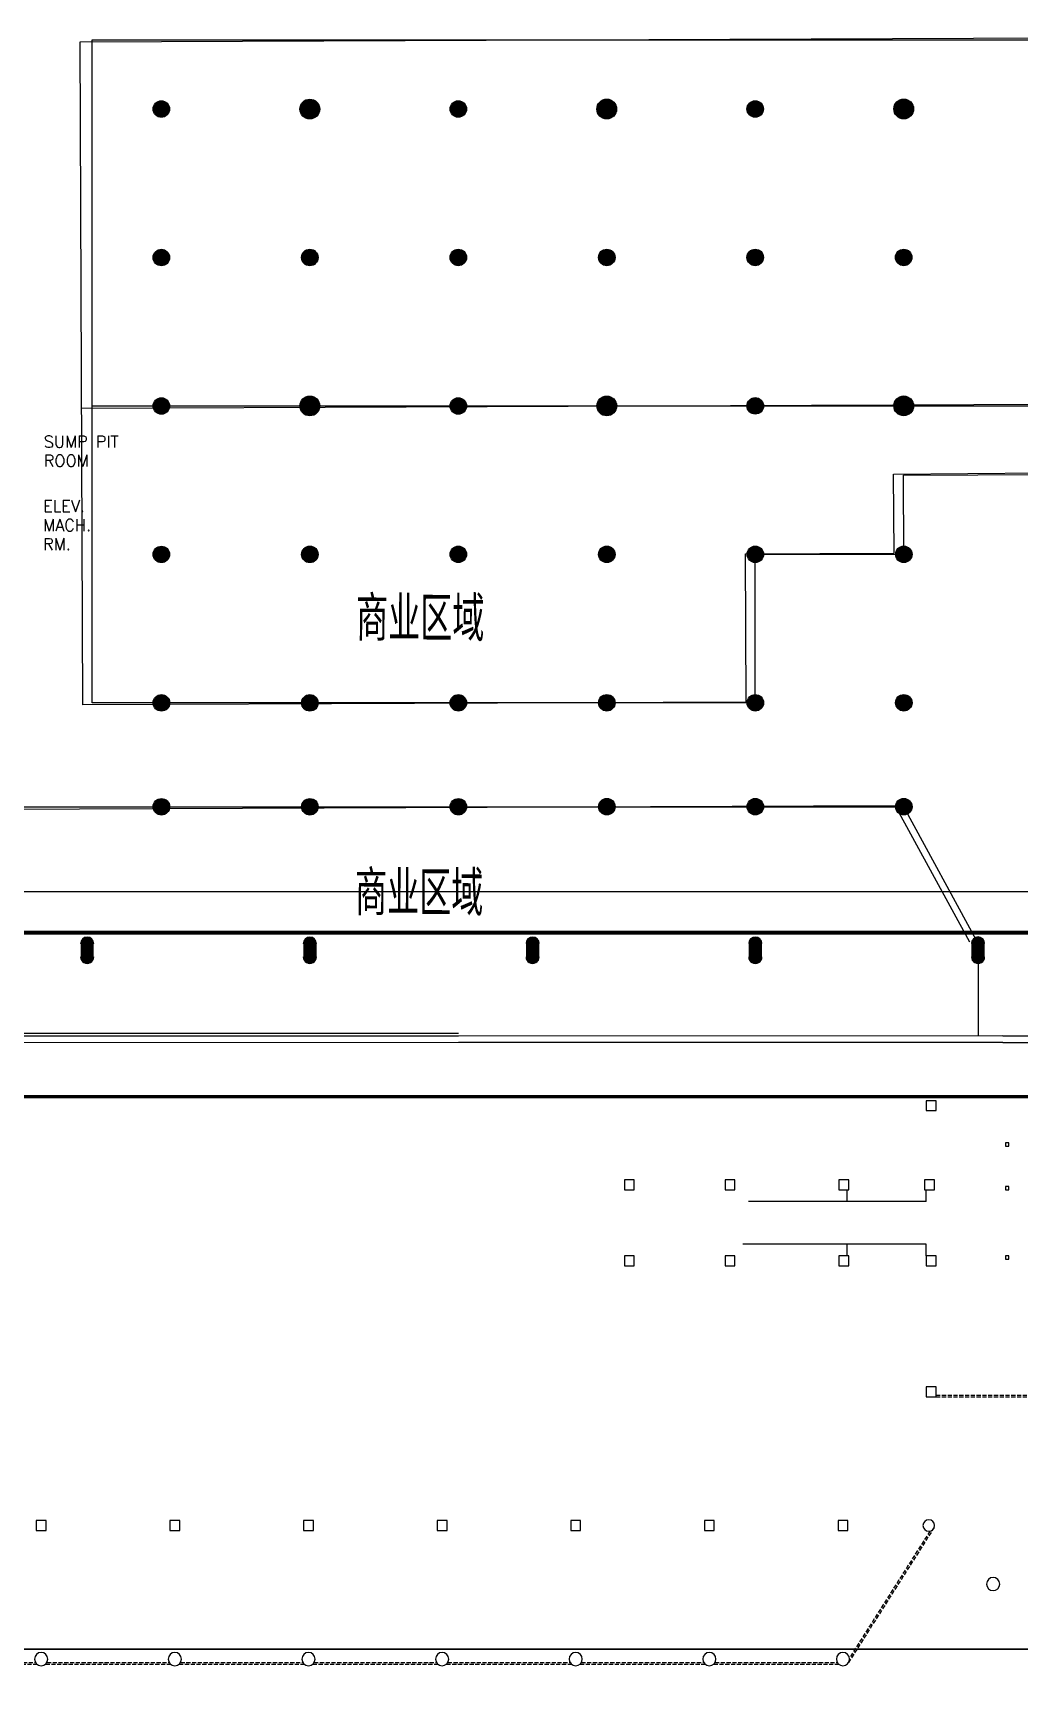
# Model space of a CAD drawing. Extents: x 3835738 to 4446688, y -234172 to 94826.
# Drawn here: x 4176206 to 4235983, y -70985 to 28816 of the extents above; entities that cross this region are included whole.
import ezdxf

# ---------------------------------------------------------------- set-up
doc = ezdxf.new("R2010")
doc.units = 0
doc.header["$LTSCALE"] = 1000
doc.header["$MEASUREMENT"] = 0
doc.linetypes.add('ACAD_ISO14W100', pattern=[25.5, 12, -3, 0.5, -3, 0.5, -3, 0.5, -3])
doc.linetypes.add('DASH', pattern=[0.35, 0.25, -0.1])
for name, color, linetype in [('COLUMN', 8, 'Continuous'), ('e-填充', 8, 'Continuous'), ('e-道路', 8, 'Continuous'), ('ELE_DIM', 3, 'Continuous'), ('TK', 7, 'Continuous'), ('原有地下室', 160, 'Continuous'), ('用地红线', 9, 'Continuous'), ('防火卷帘', 9, 'DASH')]:
    doc.layers.add(name, color=color, linetype=linetype)
doc.styles.add('ROMANS', font='romans__.ttf', dxfattribs={"height": 0.2})
doc.styles.get("Standard").update_dxf_attribs({"font": 'gbenor.shx', "bigfont": 'gbcbig.shx'})

# ---------------------------------------------------------------- blocks, each defined once
blk = doc.blocks.new('A$C0789794C')
at = {"layer": 'e-填充'}
for p, q in [((40800, -51000), (40800, -10800)), ((40800, -10800), (175200, -10800)), ((40800, -33000), (175200, -33000)), ((89981, -37200), (99000, -37164)), ((90000, -42000), (89981, -37200)), ((81000, -51000), (81000, -42000)), ((81000, -42000), (90000, -42000)), ((81000, -51000), (40800, -51000)), ((27000, -57300), (90000, -57300)), ((94500, -65600), (90000, -57300)), ((94500, -65600), (94500, -71200)), ((63000, -71600), (12361, -71600)), ((63000, -71200), (12363, -71200)), ((63000, -71050), (14050, -71050)), ((96000, -71200), (63000, -71200)), ((96000, -71600), (63000, -71600)), ((96000, -71200), (101162, -71200)), ((96000, -71600), (101160, -71600))]:
    blk.add_line(p, q, dxfattribs=at)
for points, const_width in [([(44750, -15000, 1), (45250, -15000, 1)], 500), ([(44750, -15000, 1), (45250, -15000, 1)], 500), ([(44750, -15000, 1), (45250, -15000, 1)], 500), ([(44750, -15000, 1), (45250, -15000, 1)], 500), ([(53706, -15000, 1), (54294, -15000, 1)], 588), ([(53706, -15000, 1), (54294, -15000, 1)], 588), ([(62750, -15000, 1), (63250, -15000, 1)], 500), ([(62750, -15000, 1), (63250, -15000, 1)], 500), ([(62750, -15000, 1), (63250, -15000, 1)], 500), ([(62750, -15000, 1), (63250, -15000, 1)], 500), ([(62750, -15000, 1), (63250, -15000, 1)], 500), ([(62750, -15000, 1), (63250, -15000, 1)], 500), ([(62750, -15000, 1), (63250, -15000, 1)], 500), ([(62750, -15000, 1), (63250, -15000, 1)], 500), ([(71706, -15000, 1), (72294, -15000, 1)], 588), ([(71706, -15000, 1), (72294, -15000, 1)], 588), ([(80750, -15000, 1), (81250, -15000, 1)], 500), ([(80750, -15000, 1), (81250, -15000, 1)], 500), ([(80750, -15000, 1), (81250, -15000, 1)], 500), ([(80750, -15000, 1), (81250, -15000, 1)], 500), ([(89706, -15000, 1), (90294, -15000, 1)], 588), ([(89706, -15000, 1), (90294, -15000, 1)], 588), ([(44750, -24000, 1), (45250, -24000, 1)], 500), ([(44750, -24000, 1), (45250, -24000, 1)], 500), ([(53750, -24000, 1), (54250, -24000, 1)], 500), ([(53750, -24000, 1), (54250, -24000, 1)], 500), ([(62750, -24000, 1), (63250, -24000, 1)], 500), ([(62750, -24000, 1), (63250, -24000, 1)], 500), ([(62750, -24000, 1), (63250, -24000, 1)], 500), ([(62750, -24000, 1), (63250, -24000, 1)], 500), ([(71750, -24000, 1), (72250, -24000, 1)], 500), ([(71750, -24000, 1), (72250, -24000, 1)], 500), ([(80750, -24000, 1), (81250, -24000, 1)], 500), ([(80750, -24000, 1), (81250, -24000, 1)], 500), ([(89750, -24000, 1), (90250, -24000, 1)], 500), ([(89750, -24000, 1), (90250, -24000, 1)], 500), ([(44750, -33000, 1), (45250, -33000, 1)], 500), ([(44750, -33000, 1), (45250, -33000, 1)], 500), ([(53706, -33000, 1), (54294, -33000, 1)], 588), ([(62750, -33000, 1), (63250, -33000, 1)], 500), ([(62750, -33000, 1), (63250, -33000, 1)], 500), ([(62750, -33000, 1), (63250, -33000, 1)], 500), ([(62750, -33000, 1), (63250, -33000, 1)], 500), ([(71706, -33000, 1), (72294, -33000, 1)], 588), ([(80750, -33000, 1), (81250, -33000, 1)], 500), ([(80750, -33000, 1), (81250, -33000, 1)], 500), ([(89706, -33000, 1), (90294, -33000, 1)], 588), ([(44750, -42000, 1), (45250, -42000, 1)], 500), ([(44750, -42000, 1), (45250, -42000, 1)], 500), ([(53755, -42000, 1), (54245, -42000, 1)], 490), ([(62750, -42000, 1), (63250, -42000, 1)], 500), ([(62750, -42000, 1), (63250, -42000, 1)], 500), ([(62750, -42000, 1), (63250, -42000, 1)], 500), ([(62750, -42000, 1), (63250, -42000, 1)], 500), ([(71755, -42000, 1), (72245, -42000, 1)], 490), ([(80750, -42000, 1), (81250, -42000, 1)], 500), ([(80750, -42000, 1), (81250, -42000, 1)], 500), ([(89755, -42000, 1), (90245, -42000, 1)], 490), ([(44750, -51000, 1), (45250, -51000, 1)], 500), ([(44750, -51000, 1), (45250, -51000, 1)], 500), ([(53755, -51000, 1), (54245, -51000, 1)], 490), ([(62750, -51000, 1), (63250, -51000, 1)], 500), ([(62750, -51000, 1), (63250, -51000, 1)], 500), ([(62750, -51000, 1), (63250, -51000, 1)], 500), ([(62750, -51000, 1), (63250, -51000, 1)], 500), ([(71755, -51000, 1), (72245, -51000, 1)], 490), ([(80750, -51000, 1), (81250, -51000, 1)], 500), ([(80750, -51000, 1), (81250, -51000, 1)], 500), ([(89755, -51000, 1), (90245, -51000, 1)], 490), ([(44750, -57300, 1), (45250, -57300, 1)], 500), ([(44750, -57300, 1), (45250, -57300, 1)], 500), ([(53750, -57300, 1), (54250, -57300, 1)], 500), ([(53750, -57300, 1), (54250, -57300, 1)], 500), ([(62750, -57300, 1), (63250, -57300, 1)], 500), ([(62750, -57300, 1), (63250, -57300, 1)], 500), ([(62750, -57300, 1), (63250, -57300, 1)], 500), ([(62750, -57300, 1), (63250, -57300, 1)], 500), ([(71750, -57300, 1), (72250, -57300, 1)], 500), ([(71750, -57300, 1), (72250, -57300, 1)], 500), ([(80750, -57300, 1), (81250, -57300, 1)], 500), ([(80750, -57300, 1), (81250, -57300, 1)], 500), ([(89750, -57300, 1), (90250, -57300, 1)], 500), ([(89750, -57300, 1), (90250, -57300, 1)], 500)]:
    blk.add_lwpolyline(points, format="xyb", close=True, dxfattribs=dict(at, const_width=const_width))
at = {"layer": 'e-填充', "const_width": 800}
for points in [[(40500, -66400), (40500, -65600)], [(54000, -66400), (54000, -65600)], [(67500, -66400), (67500, -65600)], [(81000, -66400), (81000, -65600)], [(94500, -66400), (94500, -65600)]]:
    blk.add_lwpolyline(points, dxfattribs=at)
at = {"layer": 'e-填充', "const_width": 400}
for points in [[(40700, -65600, 1), (40300, -65600, 1)], [(54200, -65600, 1), (53800, -65600, 1)], [(67700, -65600, 1), (67300, -65600, 1)], [(81200, -65600, 1), (80800, -65600, 1)], [(94700, -65600, 1), (94300, -65600, 1)], [(40300, -66400, 1), (40700, -66400, 1)], [(53800, -66400, 1), (54200, -66400, 1)], [(67300, -66400, 1), (67700, -66400, 1)], [(80800, -66400, 1), (81200, -66400, 1)], [(94300, -66400, 1), (94700, -66400, 1)]]:
    blk.add_lwpolyline(points, format="xyb", dxfattribs=at)
at = {"layer": 'e-填充'}
for centre, radius in [((45000, -15000), 500), ((45000, -15000), 500), ((45000, -15000), 500), ((45000, -15000), 500), ((54000, -15000), 600), ((54000, -15000), 600), ((63000, -15000), 500), ((63000, -15000), 500), ((63000, -15000), 500), ((63000, -15000), 500), ((63000, -15000), 500), ((63000, -15000), 500), ((63000, -15000), 500), ((63000, -15000), 500), ((72000, -15000), 600), ((72000, -15000), 600), ((81000, -15000), 500), ((81000, -15000), 500), ((81000, -15000), 500), ((81000, -15000), 500), ((90000, -15000), 600), ((90000, -15000), 600), ((45000, -24000), 500), ((45000, -24000), 500), ((54000, -24000), 500), ((54000, -24000), 500), ((63000, -24000), 500), ((63000, -24000), 500), ((63000, -24000), 500), ((63000, -24000), 500), ((72000, -24000), 500), ((72000, -24000), 500), ((81000, -24000), 500), ((81000, -24000), 500), ((90000, -24000), 500), ((90000, -24000), 500), ((45000, -33000), 500), ((45000, -33000), 500), ((54000, -33000), 600), ((63000, -33000), 500), ((63000, -33000), 500), ((63000, -33000), 500), ((63000, -33000), 500), ((72000, -33000), 600), ((81000, -33000), 500), ((81000, -33000), 500), ((90000, -33000), 600), ((45000, -42000), 500), ((45000, -42000), 500), ((54000, -42000), 500), ((63000, -42000), 500), ((63000, -42000), 500), ((63000, -42000), 500), ((63000, -42000), 500), ((72000, -42000), 500), ((81000, -42000), 500), ((81000, -42000), 500), ((90000, -42000), 500), ((45000, -51000), 500), ((45000, -51000), 500), ((54000, -51000), 500), ((63000, -51000), 500), ((63000, -51000), 500), ((63000, -51000), 500), ((63000, -51000), 500), ((72000, -51000), 500), ((81000, -51000), 500), ((81000, -51000), 500), ((90000, -51000), 500), ((45000, -57300), 500), ((45000, -57300), 500), ((54000, -57300), 500), ((54000, -57300), 500), ((63000, -57300), 500), ((63000, -57300), 500), ((63000, -57300), 500), ((63000, -57300), 500), ((72000, -57300), 500), ((72000, -57300), 500), ((81000, -57300), 500), ((81000, -57300), 500), ((90000, -57300), 500), ((90000, -57300), 500)]:
    blk.add_circle(centre, radius, dxfattribs=at)
for centre, start, end in [((40500, -65600), 0, 180), ((54000, -65600), 0, 180), ((67500, -65600), 0, 180), ((81000, -65600), 0, 180), ((94500, -65600), 0, 180), ((40500, -66400), 180, 0), ((54000, -66400), 180, 0), ((67500, -66400), 180, 0), ((81000, -66400), 180, 0), ((94500, -66400), 180, 0)]:
    blk.add_arc(centre, 400, start, end, dxfattribs=at)
at = {"layer": 'e-填充', "style": 'ROMANS'}
for s, p in [('SUMP PIT', (37874, -35523)), ('ROOM', (37874, -36679)), ('ELEV.', (37830, -39426)), ('MACH.', (37830, -40582)), ('RM.', (37830, -41738))]:
    blk.add_text(s, height=714, dxfattribs=at).set_placement(p)
at = {"layer": 'e-填充'}
for p in [(56798, -47240), (56730, -63879)]:
    blk.add_text('商业区域', height=2700.7, rotation=359.76843, dxfattribs=at).set_placement(p)
blk = doc.blocks.new('gyuu')
at = {"layer": '原有地下室'}
for p, q in [((2434643, 1126684), (2569042, 1127227)), ((2434806, 1086484), (2434643, 1126684)), ((2434733, 1104484), (2569132, 1105027)), ((2483930, 1100483), (2492949, 1100556)), ((2483969, 1095683), (2483930, 1100483)), ((2474969, 1095647), (2483969, 1095683)), ((2475005, 1086647), (2474969, 1095647)), ((2421031, 1080128), (2484031, 1080383)), ((2488564, 1072101), (2484031, 1080383))]:
    blk.add_line(p, q, dxfattribs=at)
at = {"layer": '原有地下室', "color": 160}
blk.add_line((2475005, 1086647), (2434806, 1086484), dxfattribs=at)
blk = doc.blocks.new('A$C19C30915')
blk.add_lwpolyline([(625, 210875), (372125, 210875), (372125, 625), (625, 625)], close=True)
at = {"layer": 'TK', "ltscale": 0.6}
for points, const_width in [([(625, 210875), (372125, 210875), (372125, 625), (625, 625)], 62.5), ([(6875, 208375), (369625, 208375), (369625, 3125), (6875, 3125)], 250)]:
    blk.add_lwpolyline(points, close=True, dxfattribs=dict(at, const_width=const_width))

msp = doc.modelspace()

# ---------------------------------------------------------------- linework, layer by layer
at = {"color": 171, "linetype": 'DASH', "ltscale": 10, "const_width": 100}
msp.add_lwpolyline([(4086502.7, -69172), (4415575.3, -69172)], dxfattribs=at)
at = {"layer": 'COLUMN'}
for p, q in [((4230957.8, -35922.3), (4230357.8, -35922.3)), ((4230357.8, -35922.3), (4230357.8, -36522.3)), ((4230957.8, -36522.3), (4230957.8, -35922.3)), ((4230357.8, -36522.3), (4230957.8, -36522.3)), ((4235357.8, -38472.2), (4235157.8, -38472.2)), ((4235157.8, -38472.2), (4235157.8, -38672.2)), ((4235157.8, -38672.2), (4235357.8, -38672.2)), ((4235357.8, -38672.2), (4235357.8, -38472.2)), ((4212657.8, -40721.9), (4212057.8, -40721.9)), ((4212057.8, -40721.9), (4212057.8, -41321.9)), ((4212657.8, -41321.9), (4212657.8, -40721.9)), ((4218757.8, -40721.9), (4218157.8, -40721.9)), ((4218157.8, -40721.9), (4218157.8, -41321.9)), ((4218757.8, -41321.9), (4218757.8, -40721.9)), ((4225657.8, -40721.9), (4225057.8, -40721.9)), ((4225057.8, -40721.9), (4225057.8, -41321.9)), ((4225657.8, -41321.9), (4225657.8, -40721.9)), ((4230857.8, -40722.1), (4230257.8, -40722.1)), ((4230257.8, -40722.1), (4230257.8, -41322.1)), ((4230857.8, -41322.1), (4230857.8, -40722.1)), ((4212057.8, -41321.9), (4212657.8, -41321.9)), ((4218157.8, -41321.9), (4218757.8, -41321.9)), ((4225057.8, -41321.9), (4225657.8, -41321.9)), ((4230257.8, -41322.1), (4230857.8, -41322.1)), ((4235357.8, -41122.1), (4235157.8, -41122.1)), ((4235157.8, -41122.1), (4235157.8, -41322.1)), ((4235157.8, -41322.1), (4235357.8, -41322.1)), ((4235357.8, -41322.1), (4235357.8, -41122.1)), ((4212657.8, -45321.9), (4212057.8, -45321.9)), ((4212057.8, -45321.9), (4212057.8, -45921.9)), ((4212657.8, -45921.9), (4212657.8, -45321.9)), ((4218757.8, -45321.9), (4218157.8, -45321.9)), ((4218157.8, -45321.9), (4218157.8, -45921.9)), ((4218757.8, -45921.9), (4218757.8, -45321.9)), ((4225657.8, -45321.9), (4225057.8, -45321.9)), ((4225057.8, -45321.9), (4225057.8, -45921.9)), ((4225657.8, -45921.9), (4225657.8, -45321.9)), ((4230957.8, -45322.2), (4230357.8, -45322.2)), ((4230357.8, -45322.2), (4230357.8, -45922.2)), ((4230957.8, -45922.2), (4230957.8, -45322.2)), ((4235357.8, -45322.4), (4235157.8, -45322.4)), ((4235157.8, -45322.4), (4235157.8, -45522.4)), ((4235157.8, -45522.4), (4235357.8, -45522.4)), ((4235357.8, -45522.4), (4235357.8, -45322.4)), ((4212057.8, -45921.9), (4212657.8, -45921.9)), ((4218157.8, -45921.9), (4218757.8, -45921.9)), ((4225057.8, -45921.9), (4225657.8, -45921.9)), ((4230357.8, -45922.2), (4230957.8, -45922.2)), ((4230957.8, -53272), (4230357.8, -53272)), ((4230357.8, -53272), (4230357.8, -53872)), ((4230357.8, -53872), (4230957.8, -53872)), ((4230957.8, -53872), (4230957.8, -53272)), ((4177007.8, -61372.3), (4176407.8, -61372.3)), ((4176407.8, -61372.3), (4176407.8, -61972.3)), ((4177007.8, -61972.3), (4177007.8, -61372.3)), ((4185107.8, -61372), (4184507.8, -61372)), ((4184507.8, -61372), (4184507.8, -61972)), ((4185107.8, -61972), (4185107.8, -61372)), ((4193207.8, -61372.3), (4192607.8, -61372.3)), ((4192607.8, -61372.3), (4192607.8, -61972.3)), ((4193207.8, -61972.3), (4193207.8, -61372.3)), ((4201307.8, -61372), (4200707.8, -61372)), ((4200707.8, -61372), (4200707.8, -61972)), ((4201307.8, -61972), (4201307.8, -61372)), ((4209407.8, -61372), (4208807.8, -61372)), ((4208807.8, -61372), (4208807.8, -61972)), ((4209407.8, -61972), (4209407.8, -61372)), ((4217507.8, -61372), (4216907.8, -61372)), ((4216907.8, -61372), (4216907.8, -61972)), ((4217507.8, -61972), (4217507.8, -61372)), ((4225607.8, -61372), (4225007.8, -61372)), ((4225007.8, -61372), (4225007.8, -61972)), ((4225607.8, -61972), (4225607.8, -61372)), ((4176407.8, -61972.3), (4177007.8, -61972.3)), ((4184507.8, -61972), (4185107.8, -61972)), ((4192607.8, -61972.3), (4193207.8, -61972.3)), ((4200707.8, -61972), (4201307.8, -61972)), ((4208807.8, -61972), (4209407.8, -61972)), ((4216907.8, -61972), (4217507.8, -61972)), ((4225007.8, -61972), (4225607.8, -61972))]:
    msp.add_line(p, q, dxfattribs=at)
for centre, radius, start, end in [((4230507.8, -61672), 350, 0, 180), ((4230507.8, -61672), 350, 180, 0), ((4234407.8, -65223.6), 400, 0, 180), ((4234407.8, -65223.6), 400, 180, 0), ((4176707.8, -69772), 400, 0, 180), ((4176707.8, -69772), 400, 180, 0), ((4184807.8, -69772), 400, 0, 180), ((4184807.8, -69772), 400, 180, 0), ((4192907.8, -69772), 400, 0, 180), ((4192907.8, -69772), 400, 180, 0), ((4201007.8, -69772), 400, 0, 180), ((4201007.8, -69772), 400, 180, 0), ((4209107.8, -69772), 400, 0, 180), ((4209107.8, -69772), 400, 180, 0), ((4217207.8, -69772), 400, 0, 180), ((4217207.8, -69772), 400, 180, 0), ((4225307.8, -69772), 400, 0, 180), ((4225307.8, -69772), 400, 180, 0)]:
    msp.add_arc(centre, radius, start, end, dxfattribs=at)
at = {"layer": 'e-道路'}
for p, q in [((4225557.7, -42022.2), (4225557.7, -41321.9)), ((4230357.7, -42022.4), (4230357.7, -41321.9)), ((4230357.7, -42022.4), (4219576.1, -42022.4)), ((4230357.8, -44622), (4219241.1, -44622)), ((4225557.8, -45321.8), (4225557.8, -44621.8)), ((4230357.8, -45321.8), (4230357.8, -44622))]:
    msp.add_line(p, q, dxfattribs=at)
at = {"layer": '用地红线', "linetype": 'ACAD_ISO14W100', "ltscale": 0.5, "const_width": 200}
msp.add_lwpolyline([(4414096.8, -219469.5), (4414077.9, -174584.8), (4414104.6, -52999.8, 0.4352131), (4394176.3, -31657.6), (4389175.6, -31775.3), (4389175.5, -32694.5), (4374089, -32692), (4374270.5, -35679.2), (4119740.5, -35679.5), (4119734.4, -32648), (4105541.7, -32645.9), (4105538.8, -31777.5), (4102911.2, -31783, 0.3915267), (4087812.1, -45454.8), (4087828.1, -219469.5), (4087828.1, -219469.5), (4414096.8, -219469.5)], format="xyb", dxfattribs=at)
at = {"layer": '防火卷帘'}
for p, q in [((4230957.8, -53772), (4239672.4, -53772)), ((4230957.8, -53872), (4239672.4, -53872)), ((4230835.8, -61794.3), (4225607.8, -70035)), ((4230577.3, -62015.1), (4225701.4, -69700.8)), ((4168872.4, -70072), (4176443.2, -70072)), ((4168954.2, -69972), (4176361.4, -69972)), ((4176972.4, -70072), (4184543.2, -70072)), ((4177054.2, -69972), (4184461.4, -69972)), ((4185072.4, -70072), (4192643.2, -70072)), ((4185154.2, -69972), (4192561.4, -69972)), ((4193172.4, -70072), (4200743.2, -70072)), ((4193254.2, -69972), (4200661.4, -69972)), ((4201272.4, -70072), (4208843.2, -70072)), ((4201354.2, -69972), (4208761.4, -69972)), ((4209372.4, -70072), (4216943.2, -70072)), ((4209454.2, -69972), (4216861.4, -69972)), ((4217472.4, -70072), (4225043.2, -70072)), ((4217554.2, -69972), (4224961.4, -69972))]:
    msp.add_line(p, q, dxfattribs=at)

# ---------------------------------------------------------------- block references
msp.add_blockref('gyuu', (1744432.3, -1098411))
at = {"layer": 'e-填充', "color": 160, "linetype": 'Continuous', "rotation": 0.006862675940578765}
msp.add_blockref('A$C0789794C', (4138987.7, 39194.2), dxfattribs=at)
at = {"layer": 'ELE_DIM'}
msp.add_blockref('A$C19C30915', (4073563.4, -234109.7), dxfattribs=at)

doc.saveas('drawing.dxf')
